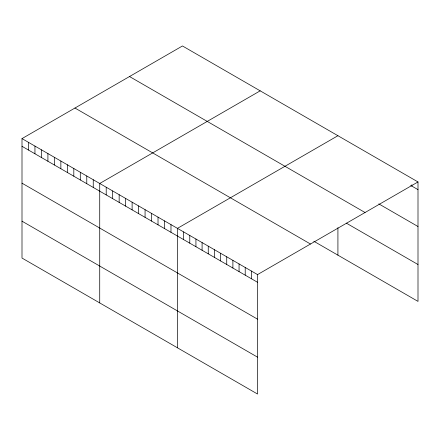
<?xml version="1.0" encoding="UTF-8"?>
<svg xmlns="http://www.w3.org/2000/svg" width="440" height="440" viewBox="0 0 440 440"><rect width="100%" height="100%" fill="white"/><g stroke="black" fill="none" stroke-linecap="round" stroke-linejoin="round"><path stroke-width="0.66" d="M22 138.606L257.538 274.593L257.538 394.036L22 258.055L22 138.606L182.463 45.964L418 181.946L418 301.395L313.775 241.219M260.194 90.838L99.726 183.48L99.726 302.929M337.92 135.713L177.452 228.355L177.452 347.804M257.538 274.593L418 181.946M410.718 185.438L418 189.64M378.802 203.885L418 226.518M129.514 76.533L365.046 212.52M346.319 223.13L418 264.517M74.954 108.031L310.486 244.019M22 146.3L257.538 282.282M22 183.178L257.538 319.165M22 221.177L257.538 357.159M411.84 184.8L411.84 186.087M337.92 227.667L337.92 255.162M251.378 271.035L251.378 278.729M245.218 267.476L245.218 275.171M239.058 263.923L239.058 271.618M232.898 260.365L232.898 268.059M226.732 256.806L226.732 264.501M220.572 253.253L220.572 260.947M214.412 249.695L214.412 257.389M208.252 246.136L208.252 253.831M202.092 242.583L202.092 250.278M195.932 239.025L195.932 246.719M189.772 235.466L189.772 243.161M183.612 231.913L183.612 239.608M170.979 224.615L170.979 232.309M164.5 220.875L164.5 228.569M158.021 217.135L158.021 224.829M151.547 213.395L151.547 221.089M145.068 209.66L145.068 217.355M138.589 205.92L138.589 213.615M132.116 202.18L132.116 209.875M125.637 198.44L125.637 206.135M119.158 194.7L119.158 202.395M112.679 190.96L112.679 198.655M106.205 187.22L106.205 194.915M93.247 179.74L93.247 187.435M86.774 176L86.774 183.695M80.295 172.26L80.295 179.955M73.816 168.52L73.816 176.215M67.342 164.78L67.342 172.475M60.863 161.046L60.863 168.735M54.384 157.305L54.384 165M47.911 153.566L47.911 161.26M41.431 149.826L41.431 157.52M34.953 146.086L34.953 153.78M28.479 142.346L28.479 150.04"/></g></svg>
